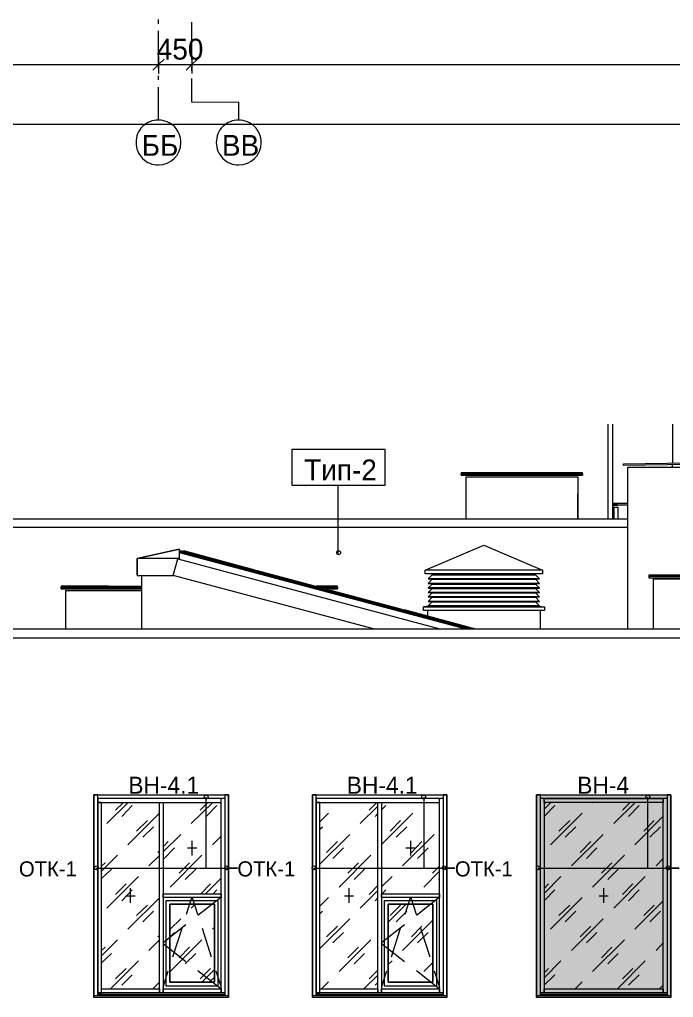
# Model space of a CAD drawing. Header units: millimetres. Extents: x 2294 to 908349, y -83289 to 219220.
# Drawn here: x 365989 to 375031, y 52023 to 65548 of the extents above; entities that cross this region are included whole.
import ezdxf

# ---------------------------------------------------------------- set-up
doc = ezdxf.new("R2010")
doc.units = ezdxf.units.MM
doc.layers.add('PDF _Геометрия', color=7, linetype='Continuous')
doc.layers.add('PDF _Текст', color=7, linetype='Continuous')

msp = doc.modelspace()

# ---------------------------------------------------------------- hatches: boundary and pattern name
at = {"transparency": 33554551}
h = msp.add_hatch(color=3, dxfattribs=at)
h.dxf.hatch_style = 1
h.paths.add_polyline_path([(373138.3, 54829.3), (374996.2, 54829.3), (374996.2, 52022.8), (373138.3, 52022.8)])

# ---------------------------------------------------------------- linework, layer by layer
at = {"layer": 'PDF _Геометрия', "lineweight": 9}
for points in [[(367909.9, 65491.6), (367909.9, 65548.4)], [(368373.3, 64997.6), (368373.3, 65513.5)], [(367909.9, 64870.9), (367909.9, 65391.1)], [(317601.8, 64927.7), (367909.9, 64927.7), (368373.3, 64927.7), (408097.8, 64927.7)], [(367909.9, 65037), (367909.9, 64927.7), (367909.9, 64800.9)], [(368373.3, 65037), (368373.3, 64927.7), (368373.3, 64800.9)], [(368373.3, 64840.2), (368373.3, 64892.7)], [(367909.9, 64713.5), (367909.9, 64770.3)], [(369020.3, 64153.9), (369020.3, 64403.1), (368373.3, 64407.5), (368373.3, 64735.3)], [(367909.9, 64153.9), (367909.9, 64612.9)], [(317601.8, 64101.5), (408097.8, 64101.5)], [(374126.3, 59952.8), (374126.3, 58641.4)], [(374191.9, 58641.4), (374191.9, 59952.8)], [(375018.1, 59952.8), (375018.1, 59410.8)], [(375018.1, 59358.3), (375018.1, 59388.9)], [(372097.9, 59257.7), (372097.9, 59244.6), (372097.9, 59266.5)], [(373772.2, 59244.6), (372097.9, 59244.6), (373772.2, 59244.6)], [(373772.2, 59266.5), (373772.2, 59244.6), (373772.2, 59257.7)], [(374401.7, 57120), (374401.7, 59358.3), (374511, 59358.3), (375975.5, 59358.3), (376084.7, 59358.3), (376084.7, 57858.8), (376084.7, 58637)], [(372163.4, 58641.4), (372163.4, 59222.8), (372268.4, 59222.8), (373601.7, 59222.8), (373711, 59222.8), (373711, 58641.4), (373711, 58986.7)], [(372167.8, 59222.8), (373706.6, 59222.8)], [(370397.3, 58169.2), (370397.3, 59104.7)], [(374401.7, 58855.6), (374191.9, 58855.6)], [(374191.9, 58842.4), (374191.9, 58846.8), (374191.9, 58851.2)], [(374191.9, 58838.1), (374401.7, 58838.1)], [(374196.2, 58641.4), (374196.2, 58803.1), (374205, 58803.1), (374261.8, 58803.1), (374261.8, 58641.4)], [(374401.7, 58523.3), (361488.1, 58523.3), (361488.1, 58641.4), (374401.7, 58641.4)], [(368198.4, 58221.7), (367617, 58094.9), (367617, 57858.8), (367621.4, 57858.8)], [(367617, 57863.2), (367617, 58094.9), (368198.4, 58221.7), (368198.4, 58094.9), (367617, 58094.9), (367617, 57858.8), (368119.7, 57858.8)], [(368198.4, 58221.7), (368198.4, 58221.7)], [(372163.4, 57120), (368198.4, 58182.3)], [(372159.1, 57120), (368198.4, 58178), (372159.1, 57120)], [(372159.1, 57120), (368198.4, 58178)], [(368207.2, 58178), (368207.2, 58191.1), (368211.5, 58204.2), (369256.3, 57928.8), (370270.6, 57653.4), (371289.1, 57382.3), (372272.7, 57120)], [(368250.9, 58195.5), (368255.3, 58204.2), (369243.2, 57937.5), (369238.9, 57928.8)], [(371634.5, 57880.7), (371599.5, 57880.7), (371599.5, 57933.2), (372408.3, 58278.5), (373221.4, 57933.2), (371599.5, 57933.2), (372408.3, 58278.5), (373221.4, 57933.2), (373221.4, 57880.7), (373186.4, 57880.7)], [(370882.6, 57120), (368115.4, 57858.8), (368176.6, 58090.5), (371800.6, 57120)], [(368198.4, 58094.9), (368198.4, 58086.2)], [(369269.5, 57924.4), (369273.8, 57928.8), (370257.4, 57666.5), (370257.4, 57657.8)], [(373221.4, 57933.2), (373221.4, 57880.7), (371599.5, 57880.7), (371599.5, 57933.2)], [(367678.2, 57120), (367678.2, 57858.8)], [(368115.4, 57863.2), (368115.4, 57867.6)], [(373177.6, 57810.8), (373129.6, 57863.2), (371691.3, 57863.2), (371638.9, 57810.8)], [(373177.6, 57749.6), (373129.6, 57802), (371691.3, 57802), (371638.9, 57749.6)], [(371892.4, 57863.2), (371892.4, 57880.7)], [(371892.4, 57802), (371892.4, 57810.8)], [(371984.2, 57880.7), (371984.2, 57863.2)], [(371984.2, 57810.8), (371984.2, 57802)], [(372836.7, 57863.2), (372836.7, 57880.7)], [(372836.7, 57802), (372836.7, 57810.8)], [(372928.5, 57880.7), (372928.5, 57863.2)], [(372928.5, 57810.8), (372928.5, 57802)], [(374690.2, 57850.1), (374690.2, 57828.2), (376766.7, 57828.2), (376766.7, 57850.1)], [(374690.2, 57841.4), (374690.2, 57828.2), (376766.7, 57828.2), (376766.7, 57841.4)], [(374755.8, 57120), (374755.8, 57810.8), (374860.7, 57810.8), (376596.2, 57810.8), (376705.5, 57810.8), (376705.5, 57120)], [(367219.2, 57705.8), (367678.2, 57705.8), (367219.2, 57705.8), (367219.2, 57710.2), (366563.5, 57710.2), (366563.5, 57697.1), (367678.2, 57697.1)], [(366563.5, 57688.4), (366563.5, 57675.2), (367678.2, 57675.2), (366563.5, 57675.2), (366563.5, 57697.1)], [(366629, 57120), (366629, 57653.4), (366733.9, 57653.4), (367678.2, 57653.4)], [(370148.1, 57697.1), (370384.2, 57697.1), (370384.2, 57710.2), (370091.3, 57710.2)], [(370384.2, 57697.1), (370384.2, 57675.2), (370222.5, 57675.2), (370384.2, 57675.2), (370384.2, 57688.4)], [(371284.8, 57364.9), (370266.2, 57635.9)], [(370266.2, 57635.9), (371284.8, 57364.9)], [(370288, 57649), (370288, 57657.8), (371276, 57395.5), (371276, 57386.7)], [(373129.6, 57736.4), (371691.3, 57736.4), (371638.9, 57688.4)], [(373177.6, 57622.8), (373129.6, 57675.2), (371691.3, 57675.2), (371638.9, 57622.8)], [(371892.4, 57736.4), (371892.4, 57749.6)], [(371892.4, 57675.2), (371892.4, 57684)], [(371892.4, 57614), (371892.4, 57622.8)], [(371984.2, 57749.6), (371984.2, 57736.4)], [(371984.2, 57684), (371984.2, 57675.2)], [(371984.2, 57622.8), (371984.2, 57614)], [(372836.7, 57736.4), (372836.7, 57749.6)], [(372836.7, 57675.2), (372836.7, 57684)], [(372836.7, 57614), (372836.7, 57622.8)], [(372928.5, 57749.6), (372928.5, 57736.4)], [(372928.5, 57684), (372928.5, 57675.2)], [(372928.5, 57622.8), (372928.5, 57614)], [(373129.6, 57614), (371691.3, 57614), (371638.9, 57561.6)], [(373177.6, 57500.4), (373129.6, 57552.8), (371691.3, 57552.8), (371638.9, 57500.4)], [(373177.6, 57439.2), (373129.6, 57491.6), (371691.3, 57491.6), (371638.9, 57439.2)], [(371892.4, 57552.8), (371892.4, 57561.6)], [(371892.4, 57491.6), (371892.4, 57500.4)], [(371984.2, 57561.6), (371984.2, 57552.8)], [(371984.2, 57500.4), (371984.2, 57491.6)], [(372836.7, 57552.8), (372836.7, 57561.6)], [(372836.7, 57491.6), (372836.7, 57500.4)], [(372928.5, 57561.6), (372928.5, 57552.8)], [(372928.5, 57500.4), (372928.5, 57491.6)], [(371306.6, 57378), (371306.6, 57386.7), (372294.6, 57120)], [(373138.3, 57439.2), (373247.6, 57426.1), (373247.6, 57373.6), (371573.3, 57373.6), (371573.3, 57426.1)], [(371682.6, 57439.2), (371573.3, 57426.1), (373247.6, 57426.1)], [(371634.5, 57299.3), (371634.5, 57373.6), (371577.7, 57373.6)], [(373238.9, 57373.6), (373186.4, 57373.6), (373186.4, 57120)], [(356452, 56997.6), (356452, 57120), (408360.1, 57120), (408360.1, 56997.6)], [(356452, 57120), (356452, 56997.6), (408360.1, 56997.6), (408360.1, 57120)], [(372294.6, 57120), (372294.6, 57120)], [(367070.6, 52049), (367070.6, 52114.6), (367070.6, 53430.4), (367070.6, 52088.4), (367123, 52088.4), (367123, 53430.4), (367123, 54720.1), (367070.6, 54720.1), (367070.6, 53430.4), (367070.6, 54746.3), (367070.6, 54825), (367018.1, 54825), (367018.1, 54746.3), (367018.1, 53430.4), (367018.1, 52114.6), (367018.1, 52035.9), (367018.1, 54825), (368880.4, 54825), (368880.4, 52035.9), (368880.4, 52114.6), (368880.4, 53430.4), (368880.4, 54746.3), (368880.4, 54825), (368827.9, 54825), (368827.9, 54746.3), (368827.9, 53430.4), (368827.9, 52088.4), (368775.5, 52088.4), (368775.5, 53430.4), (368775.5, 54746.3)], [(368565.6, 54794.4), (368565.6, 53810.8), (369002.8, 53810.8), (368849.8, 53810.8)], [(370091.3, 52049), (370091.3, 52114.6), (370091.3, 53430.4), (370091.3, 52088.4), (370143.8, 52088.4), (370143.8, 53430.4), (370143.8, 54720.1), (370091.3, 54720.1), (370091.3, 53430.4), (370091.3, 54746.3), (370091.3, 54825), (370038.9, 54825), (370038.9, 54746.3), (370038.9, 53430.4), (370038.9, 52114.6), (370038.9, 52035.9), (370038.9, 54825), (371896.8, 54825), (371896.8, 52035.9), (371896.8, 52114.6), (371896.8, 53430.4), (371896.8, 54746.3), (371896.8, 54825), (371848.7, 54825), (371848.7, 54746.3), (371848.7, 53430.4), (371848.7, 52088.4), (371796.2, 52088.4), (371796.2, 53430.4), (371796.2, 54746.3)], [(371577.7, 54794.4), (371577.7, 53810.8), (372010.4, 53810.8), (371861.8, 53810.8)], [(373243.2, 54746.3), (373243.2, 52088.4), (373190.8, 52088.4), (373190.8, 54746.3), (373190.8, 54825), (373138.3, 54825), (373138.3, 54746.3), (373138.3, 52114.6), (373138.3, 52035.9), (373138.3, 54825), (374996.2, 54825), (374996.2, 52035.9), (374996.2, 52114.6), (374996.2, 54746.3), (374996.2, 54825), (374943.8, 54825), (374943.8, 54746.3), (374943.8, 52088.4), (374891.3, 52088.4), (374891.3, 54746.3)], [(374672.7, 54794.4), (374672.7, 53810.8), (375109.9, 53810.8), (374956.9, 53810.8)], [(367197.3, 54427.2), (367490.2, 54720.1)], [(367315.4, 54615.1), (367424.7, 54720.1)], [(367402.8, 54527.7), (367547.1, 54676.3)], [(368071.7, 54720.1), (368076, 54720.1)], [(368364.5, 54427.2), (368661.8, 54720.1)], [(368487, 54615.1), (368591.9, 54720.1)], [(368570, 54527.7), (368718.6, 54676.3)], [(368775.5, 54772.5), (368775.5, 54763.8)], [(368827.9, 54746.3), (368827.9, 53430.4), (368827.9, 52114.6), (368827.9, 52049)], [(370410.4, 54720.1), (370410.4, 54720.1)], [(370699, 54427.2), (370943.8, 54667.6)], [(370821.4, 54615.1), (370930.7, 54720.1)], [(370996.2, 54619.5), (371053.1, 54676.3)], [(371577.7, 54720.1), (371582, 54720.1)], [(371796.2, 54772.5), (371796.2, 54763.8)], [(371848.7, 54746.3), (371848.7, 53430.4), (371848.7, 52114.6), (371848.7, 52049)], [(373190.8, 52049), (373190.8, 52114.6), (373190.8, 54746.3)], [(374891.3, 54763.8), (374891.3, 54772.5), (374891.3, 54720.1), (373243.2, 54720.1), (373243.2, 54772.5), (374891.3, 54772.5)], [(373243.2, 54763.8), (373243.2, 54772.5)], [(373243.2, 54628.3), (373335, 54720.1)], [(373243.2, 54698.2), (373265.1, 54720.1)], [(373243.2, 54527.7), (373391.9, 54676.3)], [(373912.1, 54720.1), (373916.4, 54720.1)], [(374205, 54427.2), (374502.2, 54720.1)], [(374327.4, 54615.1), (374432.3, 54720.1)], [(374410.4, 54527.7), (374559.1, 54676.3)], [(374943.8, 54746.3), (374943.8, 52114.6), (374943.8, 52049)], [(367485.9, 54134.3), (367923, 54571.4)], [(370143.8, 54453.4), (370261.8, 54571.4)], [(370908.8, 54527.7), (370943.8, 54567.1)], [(370996.2, 54138.6), (371429, 54571.4)], [(373330.7, 54134.3), (373767.8, 54571.4)], [(374497.9, 54134.3), (374891.3, 54532.1)], [(367608.3, 54322.2), (367756.9, 54470.9)], [(367695.7, 54239.2), (367840, 54383.4)], [(370143.8, 54348.5), (370178.7, 54383.4)], [(371114.3, 54322.2), (371258.5, 54470.9)], [(371197.3, 54239.2), (371346, 54383.4)], [(373448.7, 54322.2), (373597.3, 54470.9)], [(373536.1, 54239.2), (373680.4, 54383.4)], [(374620.3, 54322.2), (374764.5, 54470.9)], [(374703.3, 54239.2), (374852, 54383.4)], [(367975.5, 54038.1), (368220.3, 54278.5)], [(368657.4, 54134.3), (368775.5, 54252.3)], [(370143.8, 53867.6), (370554.7, 54278.5)], [(371284.8, 53841.4), (371721.9, 54278.5)], [(373623.6, 53841.4), (374060.7, 54278.5)], [(367975.5, 54108), (368045.4, 54178)], [(368373.3, 54191.1), (368373.3, 53985.6)], [(370235.6, 54029.3), (370384.2, 54178)], [(371394, 54191.1), (371394, 53985.6)], [(371407.2, 54029.3), (371551.4, 54178)], [(373741.6, 54029.3), (373890.2, 54178)], [(367123, 53771.4), (367341.6, 53990)], [(367778.8, 53841.4), (367923, 53985.6)], [(367901.2, 54029.3), (367923, 54051.2)], [(367988.6, 53946.3), (368132.9, 54090.5)], [(368071.7, 53548.5), (368508.8, 53990)], [(368312.1, 54090.5), (368438.9, 54090.5)], [(370323, 53946.3), (370467.3, 54090.5)], [(370410.4, 53548.5), (370847.6, 53990)], [(371332.8, 54090.5), (371455.2, 54090.5)], [(371490.2, 53946.3), (371638.9, 54090.5)], [(373829, 53946.3), (373973.3, 54090.5)], [(373912.1, 53548.5), (374353.6, 53990)], [(367123, 53837), (367171.1, 53885.1)], [(368194.1, 53740.8), (368338.3, 53885.1)], [(370528.5, 53740.8), (370677.1, 53885.1)], [(371700.1, 53740.8), (371796.2, 53837)], [(374034.5, 53740.8), (374178.7, 53885.1)], [(374790.8, 53841.4), (374891.3, 53946.3)], [(367048.7, 53810.8), (369002.8, 53810.8)], [(367123, 53666.5), (367258.5, 53797.7)], [(367197.3, 53259.9), (367634.5, 53697.1)], [(368277.1, 53653.4), (368425.7, 53797.7)], [(370060.7, 53810.8), (372010.4, 53810.8)], [(370615.9, 53653.4), (370760.2, 53797.7)], [(370996.2, 53552.8), (371140.5, 53697.1)], [(371577.7, 53548.5), (371796.2, 53767.1)], [(373160.2, 53810.8), (375109.9, 53810.8)], [(373243.2, 53461), (373474.9, 53697.1)], [(374121.9, 53653.4), (374266.2, 53797.7)], [(374205, 53259.9), (374642.1, 53697.1)], [(367315.4, 53447.9), (367464, 53592.2)], [(368495.7, 53456.7), (368631.2, 53592.2)], [(368561.3, 53456.7), (368775.5, 53670.9)], [(370821.4, 53447.9), (370943.8, 53570.3)], [(371783.1, 53653.4), (371796.2, 53666.5)], [(373243.2, 53531), (373304.4, 53592.2)], [(374327.4, 53447.9), (374471.6, 53592.2)], [(367402.8, 53360.5), (367547.1, 53509.1)], [(367459.6, 53430.4), (367586.4, 53430.4)], [(367520.8, 53535.4), (367520.8, 53329.9)], [(368666.2, 53456.7), (368718.6, 53509.1)], [(370480.4, 53430.4), (370607.2, 53430.4)], [(370541.6, 53535.4), (370541.6, 53329.9)], [(370699, 53259.9), (370943.8, 53500.4)], [(371005, 53456.7), (371053.1, 53509.1)], [(373243.2, 53360.5), (373391.9, 53509.1)], [(374003.9, 53430.4), (374130.7, 53430.4)], [(374065.1, 53535.4), (374065.1, 53329.9)], [(374410.4, 53360.5), (374559.1, 53509.1)], [(367485.9, 52967.1), (367923, 53399.8)], [(367608.3, 53155), (367756.9, 53299.3)], [(368299, 53176.9), (368373.3, 53404.2)], [(368364.5, 53259.9), (368417, 53312.4)], [(368377.7, 53404.2), (368452, 53176.9)], [(368771.1, 53404.2), (368456.3, 53155)], [(370143.8, 53286.2), (370261.8, 53404.2)], [(370908.8, 53360.5), (370943.8, 53399.8)], [(371088, 53063.2), (371337.2, 53312.4)], [(371114.3, 53155), (371258.5, 53299.3)], [(371319.7, 53176.9), (371394, 53404.2)], [(371398.4, 53404.2), (371472.7, 53176.9)], [(371791.9, 53404.2), (371477.1, 53155)], [(373330.7, 52967.1), (373767.8, 53404.2)], [(373448.7, 53155), (373597.3, 53299.3)], [(374497.9, 52967.1), (374891.3, 53360.5)], [(374620.3, 53155), (374764.5, 53299.3)], [(367695.7, 53067.6), (367840, 53216.2)], [(370143.8, 53181.3), (370178.7, 53216.2)], [(371197.3, 53067.6), (371346, 53216.2)], [(373536.1, 53067.6), (373680.4, 53216.2)], [(374703.3, 53067.6), (374852, 53216.2)], [(368290.2, 53028.3), (367975.5, 52779.1)], [(368067.3, 52962.7), (368220.3, 53111.3)], [(370143.8, 52700.4), (370554.7, 53111.3)], [(371311, 53028.3), (370996.2, 52779.1)], [(371284.8, 52674.2), (371704.4, 53093.8)], [(373623.6, 52674.2), (374060.7, 53111.3)], [(368067.3, 52857.8), (368132.9, 52923.3)], [(368111, 52586.7), (368237.8, 52980.2)], [(368513.2, 52980.2), (368640, 52586.7)], [(368657.4, 52967.1), (368683.7, 52993.3)], [(370235.6, 52862.1), (370384.2, 53010.8)], [(370323, 52779.1), (370467.3, 52923.3)], [(371131.8, 52586.7), (371258.5, 52980.2)], [(371407.2, 52862.1), (371551.4, 53010.8)], [(371490.2, 52779.1), (371638.9, 52923.3)], [(371533.9, 52980.2), (371660.7, 52586.7)], [(373741.6, 52862.1), (373890.2, 53010.8)], [(373829, 52779.1), (373973.3, 52923.3)], [(367123, 52599.8), (367341.6, 52818.4)], [(367778.8, 52674.2), (367923, 52818.4)], [(367901.2, 52862.1), (367923, 52884)], [(368290.2, 52516.8), (367975.5, 52766)], [(368071.7, 52381.3), (368508.8, 52818.4)], [(370410.4, 52381.3), (370847.6, 52818.4)], [(371311, 52516.8), (370996.2, 52766)], [(373912.1, 52381.3), (374353.6, 52818.4)], [(374790.8, 52674.2), (374891.3, 52779.1)], [(367123, 52669.8), (367171.1, 52717.9)], [(367123, 52499.3), (367258.5, 52630.4)], [(368194.1, 52569.2), (368338.3, 52717.9)], [(368277.1, 52486.2), (368425.7, 52630.4)], [(370528.5, 52569.2), (370677.1, 52717.9)], [(370615.9, 52486.2), (370760.2, 52630.4)], [(374034.5, 52569.2), (374178.7, 52717.9)], [(374121.9, 52486.2), (374266.2, 52630.4)], [(367245.4, 52140.8), (367634.5, 52529.9)], [(371088, 52477.4), (371140.5, 52529.9)], [(371577.7, 52381.3), (371704.4, 52508)], [(371700.1, 52569.2), (371704.4, 52573.6)], [(373243.2, 52293.8), (373474.9, 52529.9)], [(374257.4, 52140.8), (374642.1, 52529.9)], [(367315.4, 52280.7), (367464, 52425)], [(367975.5, 52162.7), (368045.4, 52390)], [(368771.1, 52140.8), (368456.3, 52390)], [(368487, 52280.7), (368631.2, 52425)], [(368508.8, 52232.6), (368683.7, 52407.5)], [(368701.2, 52390), (368775.5, 52162.7)], [(370821.4, 52280.7), (370943.8, 52398.7)], [(370996.2, 52162.7), (371066.2, 52390)], [(371791.9, 52140.8), (371477.1, 52390)], [(371721.9, 52390), (371796.2, 52162.7)], [(373243.2, 52363.8), (373304.4, 52425)], [(374327.4, 52280.7), (374471.6, 52425)], [(367402.8, 52193.3), (367547.1, 52337.5)], [(367831.2, 52140.8), (367923, 52232.6)], [(368609.4, 52232.6), (368683.7, 52302.6)], [(370165.6, 52140.8), (370261.8, 52237)], [(370751.4, 52140.8), (370943.8, 52333.2)], [(370908.8, 52193.3), (370943.8, 52228.3)], [(371429, 52232.6), (371429, 52237)], [(373243.2, 52193.3), (373391.9, 52337.5)], [(373671.6, 52140.8), (373767.8, 52237)], [(374410.4, 52193.3), (374559.1, 52337.5)], [(368827.9, 52088.4), (367070.6, 52088.4)], [(371848.7, 52088.4), (370091.3, 52088.4)], [(374943.8, 52088.4), (373190.8, 52088.4)], [(374838.8, 52140.8), (374891.3, 52193.3)], [(368880.4, 52031.5), (368880.4, 52022.8), (367018.1, 52022.8), (367018.1, 52049), (367018.1, 52053.4)], [(367018.1, 52049), (368880.4, 52049)], [(367018.1, 52022.8), (367018.1, 52031.5)], [(368827.9, 52062.1), (367070.6, 52062.1), (368827.9, 52062.1)], [(368827.9, 52062.1), (367070.6, 52062.1)], [(368880.4, 52053.4), (368880.4, 52049), (368880.4, 52022.8)], [(371896.8, 52031.5), (371896.8, 52022.8), (370038.9, 52022.8), (370038.9, 52049), (370038.9, 52053.4)], [(370038.9, 52049), (371896.8, 52049)], [(370038.9, 52022.8), (370038.9, 52031.5)], [(371848.7, 52062.1), (370091.3, 52062.1), (371848.7, 52062.1)], [(371848.7, 52062.1), (370091.3, 52062.1)], [(371896.8, 52053.4), (371896.8, 52049), (371896.8, 52022.8)], [(374996.2, 52031.5), (374996.2, 52022.8), (373138.3, 52022.8), (373138.3, 52049), (373138.3, 52053.4)], [(373138.3, 52049), (374996.2, 52049)], [(373138.3, 52022.8), (373138.3, 52031.5)], [(374943.8, 52062.1), (373190.8, 52062.1), (374943.8, 52062.1)], [(374943.8, 52062.1), (373190.8, 52062.1)], [(374996.2, 52053.4), (374996.2, 52049), (374996.2, 52022.8)]]:
    msp.add_lwpolyline(points, dxfattribs=at)
at = {"layer": 'PDF _Геометрия', "lineweight": 18}
for points in [[(367988.6, 65002), (367909.9, 64927.7), (367831.2, 64849)], [(368452, 65002), (368373.3, 64927.7), (368294.6, 64849)]]:
    msp.add_lwpolyline(points, dxfattribs=at)
for points in [[(367909.9, 64158.3, 0.4225352), (367599.5, 63847.9, 0.4172634), (367909.9, 63537.5, 0.4119718), (368220.3, 63847.9, 0.4172634)], [(369020.3, 64158.3, 0.4225352), (368709.9, 63847.9, 0.4172634), (369020.3, 63537.5, 0.4119718), (369330.7, 63847.9, 0.4172634)]]:
    msp.add_lwpolyline(points, format="xyb", close=True, dxfattribs=at)
at = {"layer": 'PDF _Геометрия', "lineweight": 9}
for points in [[(369759.1, 59607.5), (371039.9, 59607.5), (371039.9, 59104.7), (369759.1, 59104.7)], [(375245.4, 59415.1), (376145.9, 59402), (376145.9, 59380.2), (375245.4, 59393.3), (374340.5, 59380.2), (374340.5, 59402)], [(372097.9, 59266.5), (373772.2, 59266.5), (373772.2, 59279.6), (372097.9, 59279.6)], [(374191.9, 58838.1), (374191.9, 58772.5), (374196.2, 58772.5), (374196.2, 58833.7), (374257.4, 58833.7), (374257.4, 58838.1)], [(374205, 58803.1), (374205, 58641.4)], [(369252, 57911.3), (368207.2, 58191.1)], [(370266.2, 57635.9), (369252, 57911.3)], [(371638.9, 57810.8), (371643.2, 57810.8), (373177.6, 57810.8)], [(374690.2, 57850.1), (376766.7, 57850.1), (376766.7, 57863.2), (376338.3, 57863.2), (376338.3, 57858.8), (375822.5, 57858.8), (375822.5, 57863.2), (374690.2, 57863.2)], [(371638.9, 57749.6), (371643.2, 57749.6), (373177.6, 57749.6)], [(371638.9, 57688.4), (371643.2, 57684), (373177.6, 57684), (373177.6, 57688.4)], [(371638.9, 57622.8), (371643.2, 57622.8), (373177.6, 57622.8)], [(373129.6, 57736.4), (373177.6, 57688.4)], [(371638.9, 57561.6), (371643.2, 57561.6), (373177.6, 57561.6)], [(371638.9, 57500.4), (371643.2, 57500.4), (373177.6, 57500.4)], [(373129.6, 57614), (373177.6, 57561.6)], [(372202.8, 57120), (371284.8, 57364.9)], [(371638.9, 57439.2), (371643.2, 57439.2), (373177.6, 57439.2)], [(367949.2, 54772.5), (367070.6, 54772.5), (367070.6, 54720.1), (367949.2, 54720.1), (368775.5, 54720.1), (368775.5, 54772.5), (367949.2, 54772.5), (367096.8, 54772.5), (367070.6, 54772.5), (367070.6, 54825), (367096.8, 54825), (367949.2, 54825), (368801.7, 54825), (368827.9, 54825), (368827.9, 54772.5), (368801.7, 54772.5)], [(370970, 54772.5), (370091.3, 54772.5), (370091.3, 54720.1), (370970, 54720.1), (371796.2, 54720.1), (371796.2, 54772.5), (370970, 54772.5), (370117.5, 54772.5), (370091.3, 54772.5), (370091.3, 54825), (370117.5, 54825), (370970, 54825), (371822.5, 54825), (371848.7, 54825), (371848.7, 54772.5), (371822.5, 54772.5)], [(373217, 54825), (374943.8, 54825), (374943.8, 54772.5), (373217, 54772.5), (373190.8, 54772.5), (373190.8, 54825)], [(367975.5, 52088.4), (367923, 52088.4), (367123, 52088.4), (367123, 52140.8), (367923, 52140.8), (367923, 52088.4), (367923, 53430.4), (367923, 54720.1), (367975.5, 54720.1), (367975.5, 53430.4)], [(370996.2, 52088.4), (370943.8, 52088.4), (370143.8, 52088.4), (370143.8, 52140.8), (370943.8, 52140.8), (370943.8, 52088.4), (370943.8, 53430.4), (370943.8, 54720.1), (370996.2, 54720.1), (370996.2, 53430.4)], [(368775.5, 53404.2), (367975.5, 53404.2), (367975.5, 53456.7), (368775.5, 53456.7)], [(371796.2, 53404.2), (370996.2, 53404.2), (370996.2, 53456.7), (371796.2, 53456.7)], [(368014.8, 53364.9), (368731.8, 53364.9), (368731.8, 52180.2), (368014.8, 52180.2)], [(368731.8, 53364.9), (368731.8, 52180.2), (368014.8, 52180.2), (368014.8, 53364.9)], [(368683.7, 53312.4), (368067.3, 53312.4), (368067.3, 52232.6), (368683.7, 52232.6)], [(368067.3, 52232.6), (368067.3, 53312.4), (368683.7, 53312.4), (368683.7, 52232.6)], [(371035.6, 53364.9), (371752.5, 53364.9), (371752.5, 52180.2), (371035.6, 52180.2)], [(371752.5, 53364.9), (371752.5, 52180.2), (371035.6, 52180.2), (371035.6, 53364.9)], [(371704.4, 53312.4), (371088, 53312.4), (371088, 52232.6), (371704.4, 52232.6)], [(371088, 52232.6), (371088, 53312.4), (371704.4, 53312.4), (371704.4, 52232.6)], [(368775.5, 52088.4), (367975.5, 52088.4), (367975.5, 52140.8), (368775.5, 52140.8)], [(371796.2, 52088.4), (370996.2, 52088.4), (370996.2, 52140.8), (371796.2, 52140.8)], [(374891.3, 52088.4), (373243.2, 52088.4), (373243.2, 52140.8), (374891.3, 52140.8)]]:
    msp.add_lwpolyline(points, close=True, dxfattribs=at)
for points in [[(370375.5, 58173.6), (370375.5, 58191.1), (370384.2, 58199.8), (370401.7, 58199.8)], [(370375.5, 58173.6), (370375.5, 58191.1), (370384.2, 58199.8), (370401.7, 58199.8)], [(370401.7, 58147.4), (370384.2, 58147.4), (370375.5, 58160.5), (370375.5, 58173.6)], [(370401.7, 58147.4), (370384.2, 58147.4), (370375.5, 58160.5), (370375.5, 58173.6)], [(370401.7, 58199.8), (370414.8, 58199.8), (370427.9, 58191.1), (370427.9, 58173.6)], [(370401.7, 58199.8), (370414.8, 58199.8), (370427.9, 58191.1), (370427.9, 58173.6)], [(370427.9, 58173.6), (370427.9, 58160.5), (370414.8, 58147.4), (370401.7, 58147.4)], [(370427.9, 58173.6), (370427.9, 58160.5), (370414.8, 58147.4), (370401.7, 58147.4)], [(368543.8, 54794.4), (368543.8, 54811.9), (368552.5, 54820.6), (368570, 54820.6)], [(368543.8, 54794.4), (368543.8, 54811.9), (368552.5, 54820.6), (368570, 54820.6)], [(368570, 54768.1), (368552.5, 54768.1), (368543.8, 54781.3), (368543.8, 54794.4)], [(368570, 54768.1), (368552.5, 54768.1), (368543.8, 54781.3), (368543.8, 54794.4)], [(368570, 54820.6), (368583.1, 54820.6), (368596.2, 54811.9), (368596.2, 54794.4)], [(368570, 54820.6), (368583.1, 54820.6), (368596.2, 54811.9), (368596.2, 54794.4)], [(368596.2, 54794.4), (368596.2, 54781.3), (368583.1, 54768.1), (368570, 54768.1)], [(368596.2, 54794.4), (368596.2, 54781.3), (368583.1, 54768.1), (368570, 54768.1)], [(371551.4, 54794.4), (371551.4, 54811.9), (371560.2, 54820.6), (371577.7, 54820.6)], [(371551.4, 54794.4), (371551.4, 54811.9), (371560.2, 54820.6), (371577.7, 54820.6)], [(371577.7, 54768.1), (371560.2, 54768.1), (371551.4, 54781.3), (371551.4, 54794.4)], [(371577.7, 54768.1), (371560.2, 54768.1), (371551.4, 54781.3), (371551.4, 54794.4)], [(371577.7, 54820.6), (371590.8, 54820.6), (371603.9, 54811.9), (371603.9, 54794.4)], [(371577.7, 54820.6), (371590.8, 54820.6), (371603.9, 54811.9), (371603.9, 54794.4)], [(371603.9, 54794.4), (371603.9, 54781.3), (371590.8, 54768.1), (371577.7, 54768.1)], [(371603.9, 54794.4), (371603.9, 54781.3), (371590.8, 54768.1), (371577.7, 54768.1)], [(374650.9, 54794.4), (374650.9, 54811.9), (374659.6, 54820.6), (374677.1, 54820.6)], [(374650.9, 54794.4), (374650.9, 54811.9), (374659.6, 54820.6), (374677.1, 54820.6)], [(374677.1, 54768.1), (374659.6, 54768.1), (374650.9, 54781.3), (374650.9, 54794.4)], [(374677.1, 54768.1), (374659.6, 54768.1), (374650.9, 54781.3), (374650.9, 54794.4)], [(374677.1, 54820.6), (374690.2, 54820.6), (374703.3, 54811.9), (374703.3, 54794.4)], [(374677.1, 54820.6), (374690.2, 54820.6), (374703.3, 54811.9), (374703.3, 54794.4)], [(374703.3, 54794.4), (374703.3, 54781.3), (374690.2, 54768.1), (374677.1, 54768.1)], [(374703.3, 54794.4), (374703.3, 54781.3), (374690.2, 54768.1), (374677.1, 54768.1)], [(367026.8, 53815.1), (367026.8, 53832.6), (367035.6, 53841.4), (367053.1, 53841.4)], [(367026.8, 53815.1), (367026.8, 53832.6), (367035.6, 53841.4), (367053.1, 53841.4)], [(367053.1, 53841.4), (367066.2, 53841.4), (367079.3, 53832.6), (367079.3, 53815.1)], [(367053.1, 53841.4), (367066.2, 53841.4), (367079.3, 53832.6), (367079.3, 53815.1)], [(368827.9, 53815.1), (368827.9, 53832.6), (368836.7, 53841.4), (368849.8, 53841.4)], [(368827.9, 53815.1), (368827.9, 53832.6), (368836.7, 53841.4), (368849.8, 53841.4)], [(368849.8, 53841.4), (368862.9, 53841.4), (368876, 53832.6), (368876, 53815.1)], [(368849.8, 53841.4), (368862.9, 53841.4), (368876, 53832.6), (368876, 53815.1)], [(370034.5, 53815.1), (370034.5, 53832.6), (370043.2, 53841.4), (370060.7, 53841.4)], [(370034.5, 53815.1), (370034.5, 53832.6), (370043.2, 53841.4), (370060.7, 53841.4)], [(370060.7, 53841.4), (370073.8, 53841.4), (370086.9, 53832.6), (370086.9, 53815.1)], [(370060.7, 53841.4), (370073.8, 53841.4), (370086.9, 53832.6), (370086.9, 53815.1)], [(371835.6, 53815.1), (371835.6, 53832.6), (371844.3, 53841.4), (371861.8, 53841.4)], [(371835.6, 53815.1), (371835.6, 53832.6), (371844.3, 53841.4), (371861.8, 53841.4)], [(371861.8, 53841.4), (371874.9, 53841.4), (371888, 53832.6), (371888, 53815.1)], [(371861.8, 53841.4), (371874.9, 53841.4), (371888, 53832.6), (371888, 53815.1)], [(373133.9, 53815.1), (373133.9, 53832.6), (373142.7, 53841.4), (373160.2, 53841.4)], [(373133.9, 53815.1), (373133.9, 53832.6), (373142.7, 53841.4), (373160.2, 53841.4)], [(373160.2, 53841.4), (373173.3, 53841.4), (373186.4, 53832.6), (373186.4, 53815.1)], [(373160.2, 53841.4), (373173.3, 53841.4), (373186.4, 53832.6), (373186.4, 53815.1)], [(374935, 53815.1), (374935, 53832.6), (374943.8, 53841.4), (374961.3, 53841.4)], [(374935, 53815.1), (374935, 53832.6), (374943.8, 53841.4), (374961.3, 53841.4)], [(374961.3, 53841.4), (374974.4, 53841.4), (374987.5, 53832.6), (374987.5, 53815.1)], [(374961.3, 53841.4), (374974.4, 53841.4), (374987.5, 53832.6), (374987.5, 53815.1)], [(367053.1, 53788.9), (367035.6, 53788.9), (367026.8, 53802), (367026.8, 53815.1)], [(367053.1, 53788.9), (367035.6, 53788.9), (367026.8, 53802), (367026.8, 53815.1)], [(367079.3, 53815.1), (367079.3, 53802), (367066.2, 53788.9), (367053.1, 53788.9)], [(367079.3, 53815.1), (367079.3, 53802), (367066.2, 53788.9), (367053.1, 53788.9)], [(368849.8, 53788.9), (368836.7, 53788.9), (368827.9, 53802), (368827.9, 53815.1)], [(368849.8, 53788.9), (368836.7, 53788.9), (368827.9, 53802), (368827.9, 53815.1)], [(368876, 53815.1), (368876, 53802), (368862.9, 53788.9), (368849.8, 53788.9)], [(368876, 53815.1), (368876, 53802), (368862.9, 53788.9), (368849.8, 53788.9)], [(370060.7, 53788.9), (370043.2, 53788.9), (370034.5, 53802), (370034.5, 53815.1)], [(370060.7, 53788.9), (370043.2, 53788.9), (370034.5, 53802), (370034.5, 53815.1)], [(370086.9, 53815.1), (370086.9, 53802), (370073.8, 53788.9), (370060.7, 53788.9)], [(370086.9, 53815.1), (370086.9, 53802), (370073.8, 53788.9), (370060.7, 53788.9)], [(371861.8, 53788.9), (371844.3, 53788.9), (371835.6, 53802), (371835.6, 53815.1)], [(371861.8, 53788.9), (371844.3, 53788.9), (371835.6, 53802), (371835.6, 53815.1)], [(371888, 53815.1), (371888, 53802), (371874.9, 53788.9), (371861.8, 53788.9)], [(371888, 53815.1), (371888, 53802), (371874.9, 53788.9), (371861.8, 53788.9)], [(373160.2, 53788.9), (373142.7, 53788.9), (373133.9, 53802), (373133.9, 53815.1)], [(373160.2, 53788.9), (373142.7, 53788.9), (373133.9, 53802), (373133.9, 53815.1)], [(373186.4, 53815.1), (373186.4, 53802), (373173.3, 53788.9), (373160.2, 53788.9)], [(373186.4, 53815.1), (373186.4, 53802), (373173.3, 53788.9), (373160.2, 53788.9)], [(374961.3, 53788.9), (374943.8, 53788.9), (374935, 53802), (374935, 53815.1)], [(374961.3, 53788.9), (374943.8, 53788.9), (374935, 53802), (374935, 53815.1)], [(374987.5, 53815.1), (374987.5, 53802), (374974.4, 53788.9), (374961.3, 53788.9)], [(374987.5, 53815.1), (374987.5, 53802), (374974.4, 53788.9), (374961.3, 53788.9)]]:
    msp.add_open_spline(points, degree=3, dxfattribs=at)

# ---------------------------------------------------------------- texts
at = {"layer": 'PDF _Текст', "attachment_point": 4, "style": ''}
for s, insert, char_height in [('450', (367886.8, 65137), 288.74), ('ББ', (367676.9, 63808.3), 289.45), ('ВВ', (368787.2, 63808.3), 289.45), ('Тип-2', (369923.8, 59318.8), 289.45), ('ВН-4.1', (367493.2, 54958.4), 235.29), ('ВН-4.1', (370513.9, 54958.4), 235.29), ('ВН-4', (373700.7, 54958.4), 235.29), ('ОТК-1', (365980.7, 53799.4), 209.3), ('ОТК-1', (369001.4, 53799.4), 209.3), ('ОТК-1', (372009, 53799.4), 209.3)]:
    msp.add_mtext(s, dxfattribs=dict(at, insert=insert, char_height=char_height))

doc.saveas('drawing.dxf')
